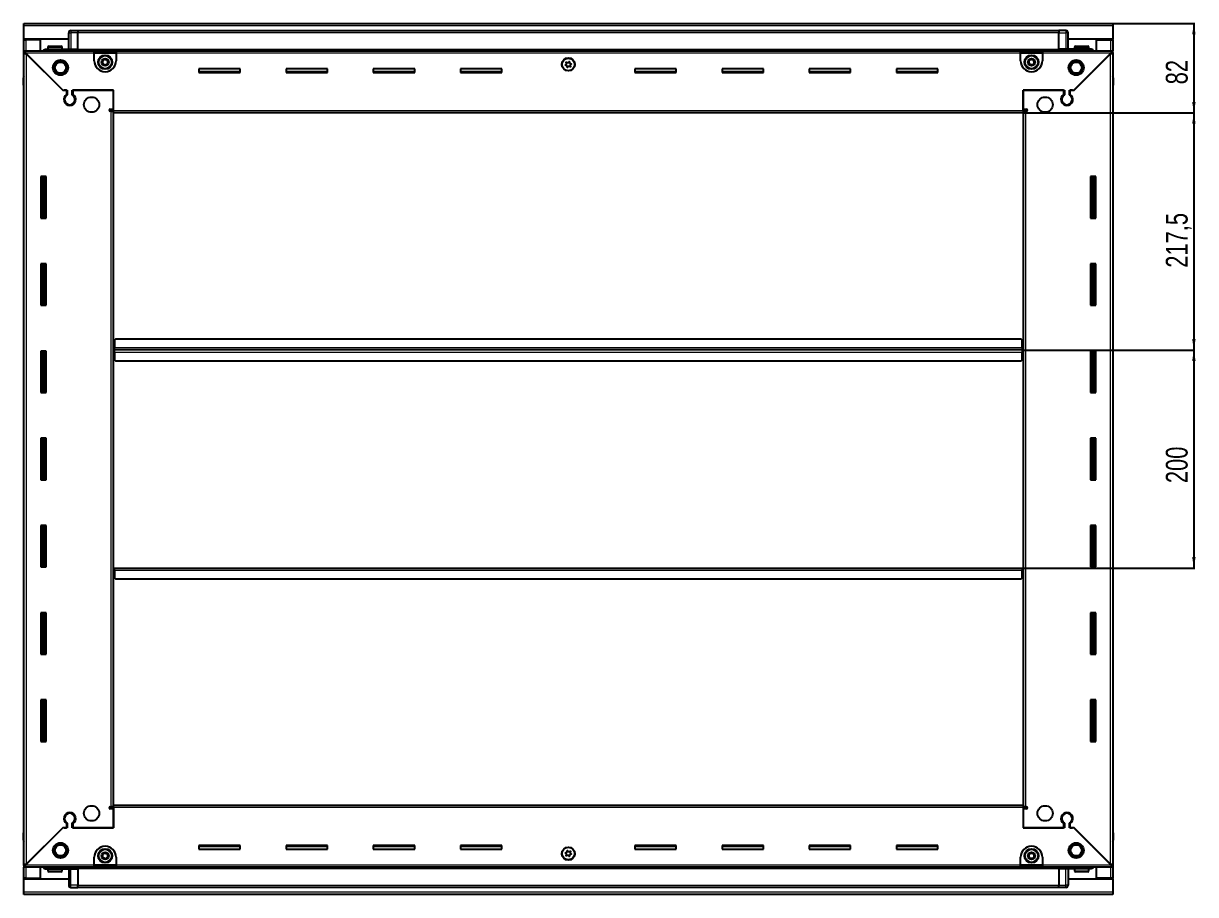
# Model space of a CAD drawing. Header units: millimetres. Extents: x 1415 to 5954, y -1388 to 1732.
# Drawn here: x 4879 to 5954, y 777 to 1576 of the extents above; entities that cross this region are included whole.
import ezdxf

# ---------------------------------------------------------------- set-up
doc = ezdxf.new("R2010")
doc.units = ezdxf.units.MM
doc.layers.add('FORMAT', color=7, linetype='Continuous')
doc.styles.add('SLDTEXTSTYLE0', font='TXT', dxfattribs={"width": 0.75})
doc.dimstyles.new('SLDDIMSTYLE0', dxfattribs={"dimtxt": 20, "dimasz": 10, "dimexe": 0, "dimexo": 0.0625, "dimgap": 5, "dimtad": 2, "dimdec": 1, "dimrnd": 1e-09, "dimzin": 12, "dimdsep": 46, "dimtxsty": 'SLDTEXTSTYLE0', "dimsah": 1, "dimcen": 0.09, "dimadec": 0, "dimazin": 3, "dimtfac": 1, "dimtofl": 0, "dimtmove": 0, "dimatfit": 3, "dimfxl": 0, "dimfrac": 2, "dimtolj": 1, "dimtzin": 12, "dimarcsym": 0})

# ---------------------------------------------------------------- blocks, each defined once
blk = doc.blocks.new('_D_6')
at = {"layer": 'FORMAT'}
for p, q in [((5878.4, 1575.8), (5953.9, 1575.8)), ((5952.9, 1575.8), (5952.9, 1493.8)), ((5796.4, 1493.8), (5953.9, 1493.8))]:
    blk.add_line(p, q, dxfattribs=at)
for points in [[(5952.9, 1575.8), (5951.4, 1565.8), (5954.5, 1565.8)], [(5952.9, 1493.8), (5954.5, 1503.8), (5951.4, 1503.8)]]:
    blk.add_solid(points, dxfattribs=at)
at = {"layer": 'FORMAT', "insert": (5927.2, 1520), "char_height": 20, "attachment_point": 1, "rotation": 90, "style": 'SLDTEXTSTYLE0'}
blk.add_mtext('82', dxfattribs=at)
blk = doc.blocks.new('_D_7')
at = {"layer": 'FORMAT'}
for p, q in [((5795.4, 1276.3), (5953.9, 1276.3)), ((5952.9, 1276.3), (5952.9, 1076.3)), ((5795.4, 1076.3), (5953.9, 1076.3))]:
    blk.add_line(p, q, dxfattribs=at)
for points in [[(5952.9, 1276.3), (5951.4, 1266.3), (5954.5, 1266.3)], [(5952.9, 1076.3), (5954.5, 1086.3), (5951.4, 1086.3)]]:
    blk.add_solid(points, dxfattribs=at)
at = {"layer": 'FORMAT', "insert": (5927.2, 1154.2), "char_height": 20, "attachment_point": 1, "rotation": 90, "style": 'SLDTEXTSTYLE0'}
blk.add_mtext('200', dxfattribs=at)
blk = doc.blocks.new('_D_8')
at = {"layer": 'FORMAT'}
for p, q in [((5796.4, 1493.8), (5953.9, 1493.8)), ((5952.9, 1493.8), (5952.9, 1276.3)), ((5795.4, 1276.3), (5953.9, 1276.3))]:
    blk.add_line(p, q, dxfattribs=at)
for points in [[(5952.9, 1493.8), (5951.4, 1483.8), (5954.5, 1483.8)], [(5952.9, 1276.3), (5954.5, 1286.3), (5951.4, 1286.3)]]:
    blk.add_solid(points, dxfattribs=at)
at = {"layer": 'FORMAT', "insert": (5927.2, 1351.8), "char_height": 20, "attachment_point": 1, "rotation": 90, "style": 'SLDTEXTSTYLE0'}
blk.add_mtext('217,5', dxfattribs=at)

msp = doc.modelspace()

# ---------------------------------------------------------------- linework, layer by layer
at = {"color": 7, "linetype": 'Continuous', "lineweight": 25}
for p, q in [((4879.44, 1573.72), (4879.44, 1575.82)), ((4879.44, 1575.82), (5878.44, 1575.82)), ((4879.44, 1561.32), (4879.44, 1573.72)), ((5878.44, 1575.82), (5878.44, 1573.72)), ((5878.44, 1573.72), (5878.44, 1561.32)), ((4920.44, 1561.32), (4879.44, 1561.32)), ((4879.44, 1560.82), (4879.44, 1561.32)), ((4879.44, 1560.82), (4881.54, 1560.82)), ((4879.44, 1550.57), (4879.44, 1560.82)), ((4880.94, 1560.82), (4880.94, 1561.32)), ((4894.44, 1560.82), (4881.54, 1560.82)), ((4894.44, 1550.57), (4894.44, 1560.82)), ((4920.44, 1552.32), (4920.44, 1567.32)), ((4921.11, 1568.82), (4921.11, 1568.82)), ((4922.44, 1569.32), (4928.94, 1569.32)), ((4922.44, 1569.32), (4928.94, 1569.32)), ((4928.94, 1569.32), (4928.94, 1569.32)), ((4928.94, 1569.32), (4928.94, 1569.32)), ((4928.94, 1569.32), (4928.94, 1567.32)), ((5828.94, 1569.17), (4928.94, 1569.17)), ((4928.94, 1552.32), (4928.94, 1567.32)), ((5828.94, 1569.32), (5828.94, 1569.32)), ((5835.44, 1569.32), (5828.94, 1569.32)), ((5835.44, 1569.32), (5828.94, 1569.32)), ((5828.94, 1569.32), (5828.94, 1567.32)), ((5828.94, 1552.32), (5828.94, 1567.32)), ((5837.44, 1567.32), (5837.44, 1567.32)), ((5837.44, 1552.32), (5837.44, 1567.32)), ((5878.44, 1561.32), (5837.44, 1561.32)), ((5863.44, 1550.57), (5863.44, 1560.82)), ((5863.44, 1560.82), (5876.34, 1560.82)), ((5876.34, 1560.82), (5878.44, 1560.82)), ((5876.94, 1560.82), (5876.94, 1561.32)), ((5878.44, 1560.82), (5878.44, 1561.32)), ((5878.44, 1560.82), (5878.44, 1550.57)), ((4879.44, 1549.07), (4879.44, 1550.57)), ((4879.44, 1550.57), (4880.44, 1550.57)), ((4879.44, 1548.57), (4879.44, 1549.07)), ((4879.44, 1549.07), (4880.44, 1549.07)), ((4880.44, 1550.57), (4943.94, 1550.57)), ((4880.44, 1549.07), (4880.44, 1550.57)), ((4899.94, 1552.32), (4928.94, 1552.32)), ((4901.44, 1554.22), (4901.44, 1552.32)), ((4902.24, 1555.02), (4913.64, 1555.02)), ((4914.44, 1552.32), (4914.44, 1554.22)), ((4928.86, 1550.57), (4928.94, 1552.29)), ((4928.94, 1552.32), (4928.94, 1551.82)), ((4928.94, 1551.17), (5828.94, 1551.17)), ((4943.94, 1548.47), (4943.94, 1550.57)), ((4943.94, 1550.57), (4963.94, 1550.57)), ((4943.94, 1549.07), (4963.94, 1549.07)), ((4963.94, 1550.57), (4963.94, 1548.47)), ((4963.94, 1550.57), (5793.94, 1550.57)), ((5793.94, 1548.47), (5793.94, 1550.57)), ((5793.94, 1550.57), (5813.94, 1550.57)), ((5793.94, 1549.07), (5813.94, 1549.07)), ((5813.94, 1550.57), (5813.94, 1548.47)), ((5813.94, 1550.57), (5877.44, 1550.57)), ((5857.94, 1552.32), (5828.94, 1552.32)), ((5828.94, 1552.32), (5828.94, 1551.82)), ((5828.94, 1552.29), (5829.01, 1550.57)), ((5843.44, 1554.22), (5843.44, 1552.32)), ((5844.24, 1555.02), (5855.64, 1555.02)), ((5856.44, 1552.32), (5856.44, 1554.22)), ((5877.44, 1549.07), (5877.44, 1550.57)), ((5877.44, 1550.57), (5878.44, 1550.57)), ((5877.44, 1549.07), (5878.44, 1549.07)), ((5878.44, 1549.07), (5878.44, 1550.57)), ((5878.44, 1549.07), (5878.44, 1548.57)), ((4879.44, 804.07), (4879.44, 1548.57)), ((4880.94, 1548.57), (4879.44, 1548.57)), ((4881.04, 1548.47), (4914.94, 1514.57)), ((4915.64, 1513.87), (4881.54, 1547.97)), ((4943.94, 1541.57), (4943.94, 1548.47)), ((4963.94, 1548.47), (4963.94, 1541.57)), ((5793.94, 1541.57), (5793.94, 1548.47)), ((5813.94, 1548.47), (5813.94, 1541.57)), ((5876.34, 1547.97), (5842.24, 1513.87)), ((5842.94, 1514.57), (5876.84, 1548.47)), ((5876.94, 1548.57), (5878.44, 1548.57)), ((5878.44, 1548.57), (5878.44, 804.07)), ((5077.94, 1534.32), (5039.94, 1534.32)), ((5039.94, 1534.32), (5039.94, 1530.82)), ((5077.94, 1531.57), (5039.94, 1531.57)), ((5039.94, 1530.82), (5077.94, 1530.82)), ((5077.94, 1530.82), (5077.94, 1534.32)), ((5157.94, 1534.32), (5119.94, 1534.32)), ((5119.94, 1534.32), (5119.94, 1530.82)), ((5157.94, 1531.57), (5119.94, 1531.57)), ((5119.94, 1530.82), (5157.94, 1530.82)), ((5157.94, 1530.82), (5157.94, 1534.32)), ((5237.94, 1534.32), (5199.94, 1534.32)), ((5199.94, 1534.32), (5199.94, 1530.82)), ((5237.94, 1531.57), (5199.94, 1531.57)), ((5199.94, 1530.82), (5237.94, 1530.82)), ((5237.94, 1530.82), (5237.94, 1534.32)), ((5317.94, 1534.32), (5279.94, 1534.32)), ((5279.94, 1534.32), (5279.94, 1530.82)), ((5317.94, 1531.57), (5279.94, 1531.57)), ((5279.94, 1530.82), (5317.94, 1530.82)), ((5317.94, 1530.82), (5317.94, 1534.32)), ((5477.94, 1534.32), (5439.94, 1534.32)), ((5439.94, 1534.32), (5439.94, 1530.82)), ((5477.94, 1531.57), (5439.94, 1531.57)), ((5439.94, 1530.82), (5477.94, 1530.82)), ((5477.94, 1530.82), (5477.94, 1534.32)), ((5557.94, 1534.32), (5519.94, 1534.32)), ((5519.94, 1534.32), (5519.94, 1530.82)), ((5557.94, 1531.57), (5519.94, 1531.57)), ((5519.94, 1530.82), (5557.94, 1530.82)), ((5557.94, 1530.82), (5557.94, 1534.32)), ((5637.94, 1534.32), (5599.94, 1534.32)), ((5599.94, 1534.32), (5599.94, 1530.82)), ((5637.94, 1531.57), (5599.94, 1531.57)), ((5599.94, 1530.82), (5637.94, 1530.82)), ((5637.94, 1530.82), (5637.94, 1534.32)), ((5717.94, 1534.32), (5679.94, 1534.32)), ((5679.94, 1534.32), (5679.94, 1530.82)), ((5717.94, 1531.57), (5679.94, 1531.57)), ((5679.94, 1530.82), (5717.94, 1530.82)), ((5717.94, 1530.82), (5717.94, 1534.32)), ((4878.94, 1525.82), (4878.94, 1519.32)), ((4878.94, 1519.32), (4878.94, 1525.82)), ((4878.94, 1519.32), (4878.94, 1519.32)), ((4879.44, 1519.32), (4878.94, 1519.32)), ((4879.09, 1519.32), (4879.09, 833.32)), ((5878.44, 1527.15), (5878.44, 1527.15)), ((5878.44, 1519.32), (5878.94, 1519.32)), ((5878.79, 833.32), (5878.79, 1519.32)), ((5878.94, 1525.82), (5878.94, 1519.32)), ((5878.94, 1519.32), (5878.94, 1525.82)), ((5878.94, 1519.32), (5878.94, 1519.32)), ((5878.94, 1519.32), (5878.94, 1519.32)), ((4914.94, 1514.57), (4919.14, 1514.57)), ((4916.34, 1514.57), (4915.64, 1513.87)), ((4918.44, 1514.57), (4916.34, 1514.57)), ((4918.44, 1514.57), (4918.44, 1510.68)), ((4919.14, 1514.57), (4919.14, 1510.29)), ((4923.74, 1514.57), (4961.44, 1514.57)), ((4923.74, 1510.29), (4923.74, 1514.57)), ((4924.44, 1510.68), (4924.44, 1514.57)), ((4961.44, 1514.57), (4924.44, 1514.57)), ((4961.44, 1497.32), (4961.44, 1514.57)), ((4961.44, 1495.92), (4961.44, 1514.57)), ((5796.44, 1514.57), (5796.44, 1497.32)), ((5833.44, 1514.57), (5796.44, 1514.57)), ((5796.44, 1514.57), (5834.14, 1514.57)), ((5796.44, 1495.92), (5796.44, 1514.57)), ((5833.44, 1514.57), (5833.44, 1510.68)), ((5834.14, 1514.57), (5834.14, 1510.29)), ((5838.74, 1514.57), (5842.94, 1514.57)), ((5838.74, 1510.29), (5838.74, 1514.57)), ((5841.54, 1514.57), (5839.44, 1514.57)), ((5839.44, 1510.68), (5839.44, 1514.57)), ((5842.24, 1513.87), (5841.54, 1514.57)), ((4919.44, 1501.71), (4919.44, 1500.95)), ((4958.59, 1497.32), (4961.44, 1497.32)), ((4959.34, 1495.32), (4958.59, 1495.32)), ((4959.34, 1495.32), (4961.44, 1495.32)), ((4961.44, 1496.32), (4959.44, 1496.32)), ((4959.44, 1496.32), (4959.44, 1495.32)), ((4961.44, 1493.82), (4961.44, 1495.92)), ((5796.44, 1497.32), (5799.29, 1497.32)), ((5798.44, 1496.32), (5796.44, 1496.32)), ((5796.44, 1495.92), (5796.44, 1493.82)), ((5796.44, 1495.32), (5798.54, 1495.32)), ((5798.44, 1495.32), (5798.44, 1496.32)), ((5799.29, 1495.32), (5798.54, 1495.32)), ((5838.44, 1501.71), (5838.44, 1500.95)), ((4961.44, 858.82), (4961.44, 1493.82)), ((5796.44, 1493.82), (4961.44, 1493.82)), ((5796.44, 1493.82), (5796.44, 858.82)), ((4899.94, 1435.32), (4894.94, 1435.32)), ((4894.94, 1435.32), (4894.94, 1397.32)), ((4897.09, 1397.32), (4897.09, 1435.32)), ((4898.88, 1397.32), (4898.88, 1435.32)), ((4898.91, 1397.32), (4898.91, 1435.32)), ((4899.94, 1397.32), (4899.94, 1435.32)), ((5857.94, 1435.32), (5857.94, 1397.32)), ((5862.94, 1435.32), (5857.94, 1435.32)), ((5858.96, 1435.32), (5858.96, 1397.32)), ((5858.99, 1435.32), (5858.99, 1397.32)), ((5860.79, 1435.32), (5860.79, 1397.32)), ((5862.94, 1397.32), (5862.94, 1435.32)), ((4894.94, 1397.32), (4899.94, 1397.32)), ((5857.94, 1397.32), (5862.94, 1397.32)), ((4899.94, 1355.32), (4894.94, 1355.32)), ((4894.94, 1355.32), (4894.94, 1317.32)), ((4897.09, 1317.32), (4897.09, 1355.32)), ((4898.88, 1317.32), (4898.88, 1355.32)), ((4898.91, 1317.32), (4898.91, 1355.32)), ((4899.94, 1317.32), (4899.94, 1355.32)), ((5857.94, 1355.32), (5857.94, 1317.32)), ((5862.94, 1355.32), (5857.94, 1355.32)), ((5858.96, 1355.32), (5858.96, 1317.32)), ((5858.99, 1355.32), (5858.99, 1317.32)), ((5860.79, 1355.32), (5860.79, 1317.32)), ((5862.94, 1317.32), (5862.94, 1355.32)), ((4894.94, 1317.32), (4899.94, 1317.32)), ((5857.94, 1317.32), (5862.94, 1317.32)), ((4963.44, 1286.32), (4962.44, 1285.32)), ((4962.44, 1285.32), (4962.44, 1278.42)), ((5794.44, 1286.32), (4963.44, 1286.32)), ((5795.44, 1285.32), (5794.44, 1286.32)), ((5795.44, 1278.42), (5795.44, 1285.32)), ((4899.94, 1275.32), (4894.94, 1275.32)), ((4894.94, 1275.32), (4894.94, 1237.32)), ((4897.09, 1237.32), (4897.09, 1275.32)), ((4898.88, 1237.32), (4898.88, 1275.32)), ((4898.91, 1237.32), (4898.91, 1275.32)), ((4899.94, 1237.32), (4899.94, 1275.32)), ((4962.19, 1276.32), (4961.44, 1276.32)), ((4962.44, 1279.17), (4962.19, 1279.17)), ((4962.19, 1279.17), (4962.19, 1276.32)), ((4962.19, 1276.32), (4962.19, 1273.47)), ((4962.19, 1273.47), (4962.44, 1273.47)), ((4962.44, 1276.32), (4962.44, 1278.42)), ((5795.44, 1276.32), (4962.44, 1276.32)), ((4962.44, 1274.22), (4962.44, 1276.32)), ((4962.44, 1274.22), (4962.44, 1267.32)), ((5795.69, 1279.17), (5795.44, 1279.17)), ((5795.44, 1278.42), (5795.44, 1276.32)), ((5795.44, 1276.32), (5795.44, 1274.22)), ((5795.44, 1267.32), (5795.44, 1274.22)), ((5795.44, 1273.47), (5795.69, 1273.47)), ((5795.69, 1276.32), (5795.69, 1279.17)), ((5796.44, 1276.32), (5795.69, 1276.32)), ((5795.69, 1273.47), (5795.69, 1276.32)), ((5857.94, 1275.32), (5857.94, 1237.32)), ((5862.94, 1275.32), (5857.94, 1275.32)), ((5858.96, 1275.32), (5858.96, 1237.32)), ((5858.99, 1275.32), (5858.99, 1237.32)), ((5860.79, 1275.32), (5860.79, 1237.32)), ((5862.94, 1237.32), (5862.94, 1275.32)), ((4962.44, 1267.32), (4963.44, 1266.32)), ((4963.44, 1266.32), (5794.44, 1266.32)), ((5794.44, 1266.32), (5795.44, 1267.32)), ((4894.94, 1237.32), (4899.94, 1237.32)), ((5857.94, 1237.32), (5862.94, 1237.32)), ((4899.94, 1195.32), (4894.94, 1195.32)), ((4894.94, 1195.32), (4894.94, 1157.32)), ((4897.09, 1157.32), (4897.09, 1195.32)), ((4898.88, 1157.32), (4898.88, 1195.32)), ((4898.91, 1157.32), (4898.91, 1195.32)), ((4899.94, 1157.32), (4899.94, 1195.32)), ((5857.94, 1195.32), (5857.94, 1157.32)), ((5862.94, 1195.32), (5857.94, 1195.32)), ((5858.96, 1195.32), (5858.96, 1157.32)), ((5858.99, 1195.32), (5858.99, 1157.32)), ((5860.79, 1195.32), (5860.79, 1157.32)), ((5862.94, 1157.32), (5862.94, 1195.32)), ((4894.94, 1157.32), (4899.94, 1157.32)), ((5857.94, 1157.32), (5862.94, 1157.32)), ((4899.94, 1115.32), (4894.94, 1115.32)), ((4894.94, 1115.32), (4894.94, 1077.32)), ((4897.09, 1077.32), (4897.09, 1115.32)), ((4898.88, 1077.32), (4898.88, 1115.32)), ((4898.91, 1077.32), (4898.91, 1115.32)), ((4899.94, 1077.32), (4899.94, 1115.32)), ((5857.94, 1115.32), (5857.94, 1077.32)), ((5862.94, 1115.32), (5857.94, 1115.32)), ((5858.96, 1115.32), (5858.96, 1077.32)), ((5858.99, 1115.32), (5858.99, 1077.32)), ((5860.79, 1115.32), (5860.79, 1077.32)), ((5862.94, 1077.32), (5862.94, 1115.32)), ((4894.94, 1077.32), (4899.94, 1077.32)), ((4961.44, 1076.32), (4962.19, 1076.32)), ((4962.19, 1076.32), (4962.19, 1073.47)), ((4962.44, 1074.22), (4962.44, 1076.32)), ((4962.44, 1076.32), (5795.44, 1076.32)), ((5795.44, 1076.32), (5795.44, 1074.22)), ((5795.69, 1073.47), (5795.69, 1076.32)), ((5795.69, 1076.32), (5796.44, 1076.32)), ((5857.94, 1077.32), (5862.94, 1077.32)), ((4962.19, 1073.47), (4962.44, 1073.47)), ((4962.44, 1074.22), (4962.44, 1067.32)), ((4962.44, 1067.32), (4963.44, 1066.32)), ((4963.44, 1066.32), (5794.44, 1066.32)), ((5794.44, 1066.32), (5795.44, 1067.32)), ((5795.44, 1067.32), (5795.44, 1074.22)), ((5795.44, 1073.47), (5795.69, 1073.47)), ((4899.94, 1035.32), (4894.94, 1035.32)), ((4894.94, 1035.32), (4894.94, 997.32)), ((4897.09, 997.32), (4897.09, 1035.32)), ((4898.88, 997.32), (4898.88, 1035.32)), ((4898.91, 997.32), (4898.91, 1035.32)), ((4899.94, 997.32), (4899.94, 1035.32)), ((5857.94, 1035.32), (5857.94, 997.32)), ((5862.94, 1035.32), (5857.94, 1035.32)), ((5858.96, 1035.32), (5858.96, 997.32)), ((5858.99, 1035.32), (5858.99, 997.32)), ((5860.79, 1035.32), (5860.79, 997.32)), ((5862.94, 997.32), (5862.94, 1035.32)), ((4894.94, 997.32), (4899.94, 997.32)), ((5857.94, 997.32), (5862.94, 997.32)), ((4899.94, 955.32), (4894.94, 955.32)), ((4894.94, 955.32), (4894.94, 917.32)), ((4897.09, 917.32), (4897.09, 955.32)), ((4898.88, 917.32), (4898.88, 955.32)), ((4898.91, 917.32), (4898.91, 955.32)), ((4899.94, 917.32), (4899.94, 955.32)), ((5857.94, 955.32), (5857.94, 917.32)), ((5862.94, 955.32), (5857.94, 955.32)), ((5858.96, 955.32), (5858.96, 917.32)), ((5858.99, 955.32), (5858.99, 917.32)), ((5860.79, 955.32), (5860.79, 917.32)), ((5862.94, 917.32), (5862.94, 955.32)), ((4894.94, 917.32), (4899.94, 917.32)), ((5857.94, 917.32), (5862.94, 917.32)), ((4919.44, 851.7), (4919.44, 850.94)), ((4958.59, 857.32), (4959.34, 857.32)), ((4961.44, 855.32), (4958.59, 855.32)), ((4961.44, 857.32), (4959.34, 857.32)), ((4959.44, 857.32), (4959.44, 856.32)), ((4959.44, 856.32), (4961.44, 856.32)), ((4961.44, 856.72), (4961.44, 858.82)), ((4961.44, 858.82), (5796.44, 858.82)), ((4961.44, 856.72), (4961.44, 838.07)), ((4961.44, 838.07), (4961.44, 855.32)), ((5796.44, 858.82), (5796.44, 856.72)), ((5798.54, 857.32), (5796.44, 857.32)), ((5796.44, 856.72), (5796.44, 838.07)), ((5796.44, 856.32), (5798.44, 856.32)), ((5796.44, 855.32), (5796.44, 838.07)), ((5799.29, 855.32), (5796.44, 855.32)), ((5798.44, 856.32), (5798.44, 857.32)), ((5798.54, 857.32), (5799.29, 857.32)), ((5838.44, 851.7), (5838.44, 850.94)), ((4918.44, 841.96), (4918.44, 838.07)), ((4919.14, 842.36), (4919.14, 838.07)), ((4923.74, 838.07), (4923.74, 842.36)), ((4924.44, 838.07), (4924.44, 841.96)), ((5833.44, 841.96), (5833.44, 838.07)), ((5834.14, 842.36), (5834.14, 838.07)), ((5838.74, 838.07), (5838.74, 842.36)), ((5839.44, 838.07), (5839.44, 841.96)), ((4878.94, 833.32), (4878.94, 833.32)), ((4878.94, 826.82), (4878.94, 833.32)), ((4878.94, 833.32), (4878.94, 833.32)), ((4878.94, 833.32), (4878.94, 826.82)), ((4879.44, 833.32), (4878.94, 833.32)), ((4914.94, 838.07), (4881.04, 804.17)), ((4881.54, 804.67), (4915.64, 838.77)), ((4919.14, 838.07), (4914.94, 838.07)), ((4915.64, 838.77), (4916.34, 838.07)), ((4916.34, 838.07), (4918.44, 838.07)), ((4961.44, 838.07), (4923.74, 838.07)), ((4924.44, 838.07), (4961.44, 838.07)), ((5796.44, 838.07), (5833.44, 838.07)), ((5834.14, 838.07), (5796.44, 838.07)), ((5842.94, 838.07), (5838.74, 838.07)), ((5839.44, 838.07), (5841.54, 838.07)), ((5841.54, 838.07), (5842.24, 838.77)), ((5842.24, 838.77), (5876.34, 804.67)), ((5876.84, 804.17), (5842.94, 838.07)), ((5878.44, 833.32), (5878.94, 833.32)), ((5878.94, 833.32), (5878.94, 833.32)), ((5878.94, 826.82), (5878.94, 833.32)), ((5878.94, 833.32), (5878.94, 826.82)), ((4879.44, 825.5), (4879.44, 825.5)), ((5077.94, 821.82), (5039.94, 821.82)), ((5039.94, 821.82), (5039.94, 818.32)), ((5039.94, 821.07), (5077.94, 821.07)), ((5039.94, 818.32), (5077.94, 818.32)), ((5077.94, 818.32), (5077.94, 821.82)), ((5157.94, 821.82), (5119.94, 821.82)), ((5119.94, 821.82), (5119.94, 818.32)), ((5119.94, 821.07), (5157.94, 821.07)), ((5119.94, 818.32), (5157.94, 818.32)), ((5157.94, 818.32), (5157.94, 821.82)), ((5237.94, 821.82), (5199.94, 821.82)), ((5199.94, 821.82), (5199.94, 818.32)), ((5199.94, 821.07), (5237.94, 821.07)), ((5199.94, 818.32), (5237.94, 818.32)), ((5237.94, 818.32), (5237.94, 821.82)), ((5317.94, 821.82), (5279.94, 821.82)), ((5279.94, 821.82), (5279.94, 818.32)), ((5279.94, 821.07), (5317.94, 821.07)), ((5279.94, 818.32), (5317.94, 818.32)), ((5317.94, 818.32), (5317.94, 821.82)), ((5477.94, 821.82), (5439.94, 821.82)), ((5439.94, 821.82), (5439.94, 818.32)), ((5439.94, 821.07), (5477.94, 821.07)), ((5439.94, 818.32), (5477.94, 818.32)), ((5477.94, 818.32), (5477.94, 821.82)), ((5557.94, 821.82), (5519.94, 821.82)), ((5519.94, 821.82), (5519.94, 818.32)), ((5519.94, 821.07), (5557.94, 821.07)), ((5519.94, 818.32), (5557.94, 818.32)), ((5557.94, 818.32), (5557.94, 821.82)), ((5637.94, 821.82), (5599.94, 821.82)), ((5599.94, 821.82), (5599.94, 818.32)), ((5599.94, 821.07), (5637.94, 821.07)), ((5599.94, 818.32), (5637.94, 818.32)), ((5637.94, 818.32), (5637.94, 821.82)), ((5717.94, 821.82), (5679.94, 821.82)), ((5679.94, 821.82), (5679.94, 818.32)), ((5679.94, 821.07), (5717.94, 821.07)), ((5679.94, 818.32), (5717.94, 818.32)), ((5717.94, 818.32), (5717.94, 821.82)), ((4943.94, 804.17), (4943.94, 811.07)), ((4963.94, 811.07), (4963.94, 804.17)), ((5793.94, 804.17), (5793.94, 811.07)), ((5813.94, 811.07), (5813.94, 804.17)), ((4879.44, 803.57), (4879.44, 804.07)), ((4880.94, 804.07), (4879.44, 804.07)), ((4879.44, 803.57), (4879.44, 802.07)), ((4880.44, 803.57), (4879.44, 803.57)), ((4879.44, 791.82), (4879.44, 802.07)), ((4880.44, 802.07), (4879.44, 802.07)), ((4880.44, 803.57), (4880.44, 802.07)), ((4943.94, 802.07), (4880.44, 802.07)), ((4894.44, 791.82), (4894.44, 802.07)), ((4899.94, 800.32), (4928.94, 800.32)), ((4901.44, 800.32), (4901.44, 798.42)), ((4906.01, 797.62), (4902.24, 797.62)), ((4913.64, 797.62), (4906.01, 797.62)), ((4914.44, 798.42), (4914.44, 800.32)), ((4920.44, 800.32), (4920.44, 785.32)), ((4928.94, 800.36), (4928.86, 802.07)), ((5828.94, 801.47), (4928.94, 801.47)), ((4928.94, 800.32), (4928.94, 800.82)), ((4928.94, 800.32), (4928.94, 785.32)), ((4943.94, 802.07), (4943.94, 804.17)), ((4963.94, 803.57), (4943.94, 803.57)), ((4963.94, 802.07), (4943.94, 802.07)), ((4963.94, 804.17), (4963.94, 802.07)), ((5793.94, 802.07), (4963.94, 802.07)), ((5793.94, 802.07), (5793.94, 804.17)), ((5813.94, 803.57), (5793.94, 803.57)), ((5813.94, 802.07), (5793.94, 802.07)), ((5813.94, 804.17), (5813.94, 802.07)), ((5877.44, 802.07), (5813.94, 802.07)), ((5829.01, 802.07), (5828.94, 800.36)), ((5828.94, 800.32), (5828.94, 800.82)), ((5857.94, 800.32), (5828.94, 800.32)), ((5828.94, 800.32), (5828.94, 785.32)), ((5837.44, 800.32), (5837.44, 785.32)), ((5843.44, 800.32), (5843.44, 798.42)), ((5851.23, 797.62), (5844.24, 797.62)), ((5855.64, 797.62), (5851.23, 797.62)), ((5856.44, 798.42), (5856.44, 800.32)), ((5863.44, 791.82), (5863.44, 802.07)), ((5876.94, 804.07), (5878.44, 804.07)), ((5877.44, 803.57), (5877.44, 802.07)), ((5878.44, 803.57), (5877.44, 803.57)), ((5878.44, 802.07), (5877.44, 802.07)), ((5878.44, 804.07), (5878.44, 803.57)), ((5878.44, 803.57), (5878.44, 802.07)), ((5878.44, 802.07), (5878.44, 791.82)), ((4881.54, 791.82), (4879.44, 791.82)), ((4879.44, 791.32), (4879.44, 791.82)), ((4879.44, 791.32), (4920.44, 791.32)), ((4879.44, 778.92), (4879.44, 791.32)), ((4880.94, 791.32), (4880.94, 791.82)), ((4881.54, 791.82), (4894.44, 791.82)), ((4920.44, 785.32), (4920.44, 785.32)), ((4928.94, 783.32), (4928.94, 785.32)), ((5828.94, 783.32), (5828.94, 785.32)), ((5837.44, 791.32), (5878.44, 791.32)), ((5876.34, 791.82), (5863.44, 791.82)), ((5878.44, 791.82), (5876.34, 791.82)), ((5876.94, 791.32), (5876.94, 791.82)), ((5878.44, 791.32), (5878.44, 791.82)), ((5878.44, 791.32), (5878.44, 778.92)), ((4879.44, 776.82), (4879.44, 778.92)), ((5878.44, 776.82), (4879.44, 776.82)), ((4922.44, 783.32), (4928.94, 783.32)), ((4922.44, 783.32), (4928.94, 783.32)), ((4928.94, 783.47), (5828.94, 783.47)), ((4928.94, 783.32), (4928.94, 783.32)), ((5828.94, 783.32), (5828.94, 783.32)), ((5835.44, 783.32), (5828.94, 783.32)), ((5828.94, 783.32), (5828.94, 783.32)), ((5835.44, 783.32), (5828.94, 783.32)), ((5836.76, 783.82), (5836.76, 783.82)), ((5878.44, 778.92), (5878.44, 776.82))]:
    msp.add_line(p, q, dxfattribs=at)
at = {"color": 8, "linetype": 'Continuous', "lineweight": 18}
for p, q in [((5878.44, 1573.72), (4879.44, 1573.72)), ((4881.54, 1560.82), (4881.54, 1561.32)), ((4881.54, 1550.57), (4881.54, 1560.82)), ((4920.44, 1567.32), (4922.44, 1567.32)), ((4922.44, 1569.32), (4922.44, 1567.32)), ((4922.44, 1567.32), (4922.44, 1552.32)), ((4928.94, 1567.32), (4922.44, 1567.32)), ((5828.94, 1567.17), (4928.94, 1567.17)), ((5828.94, 1567.32), (5835.44, 1567.32)), ((5835.44, 1569.32), (5835.44, 1567.32)), ((5837.44, 1567.32), (5835.44, 1567.32)), ((5835.44, 1567.32), (5835.44, 1552.32)), ((5876.34, 1561.32), (5876.34, 1560.82)), ((5876.34, 1560.82), (5876.34, 1550.57)), ((4901.44, 1554.22), (4914.44, 1554.22)), ((5828.94, 1551.82), (4928.94, 1551.82)), ((5828.94, 1550.59), (4928.94, 1550.59)), ((5843.44, 1554.22), (5856.44, 1554.22)), ((4943.94, 1548.47), (4881.04, 1548.47)), ((4881.54, 1547.97), (4881.54, 804.67)), ((4943.94, 1548.47), (4963.94, 1548.47)), ((5793.94, 1548.47), (4963.94, 1548.47)), ((5793.94, 1548.47), (5813.94, 1548.47)), ((5876.84, 1548.47), (5813.94, 1548.47)), ((5876.34, 804.67), (5876.34, 1547.97)), ((4879.44, 1525.82), (4878.94, 1525.82)), ((5878.44, 1525.82), (5878.94, 1525.82)), ((4959.34, 857.32), (4959.34, 1495.32)), ((4961.44, 1495.92), (5796.44, 1495.92)), ((5798.54, 1495.32), (5798.54, 857.32)), ((4896.44, 1435.32), (4896.44, 1397.32)), ((4897.67, 1435.32), (4897.67, 1397.32)), ((5860.2, 1397.32), (5860.2, 1435.32)), ((5861.44, 1397.32), (5861.44, 1435.32)), ((4896.44, 1355.32), (4896.44, 1317.32)), ((4897.67, 1355.32), (4897.67, 1317.32)), ((5860.2, 1317.32), (5860.2, 1355.32)), ((5861.44, 1317.32), (5861.44, 1355.32)), ((4896.44, 1275.32), (4896.44, 1237.32)), ((4897.67, 1275.32), (4897.67, 1237.32)), ((5795.44, 1278.42), (4962.44, 1278.42)), ((4962.44, 1274.22), (5795.44, 1274.22)), ((5860.2, 1237.32), (5860.2, 1275.32)), ((5861.44, 1237.32), (5861.44, 1275.32)), ((4896.44, 1195.32), (4896.44, 1157.32)), ((4897.67, 1195.32), (4897.67, 1157.32)), ((5860.2, 1157.32), (5860.2, 1195.32)), ((5861.44, 1157.32), (5861.44, 1195.32)), ((4896.44, 1115.32), (4896.44, 1077.32)), ((4897.67, 1115.32), (4897.67, 1077.32)), ((5860.2, 1077.32), (5860.2, 1115.32)), ((5861.44, 1077.32), (5861.44, 1115.32)), ((4962.44, 1074.22), (5795.44, 1074.22)), ((4896.44, 1035.32), (4896.44, 997.32)), ((4897.67, 1035.32), (4897.67, 997.32)), ((5860.2, 997.32), (5860.2, 1035.32)), ((5861.44, 997.32), (5861.44, 1035.32)), ((4896.44, 955.32), (4896.44, 917.32)), ((4897.67, 955.32), (4897.67, 917.32)), ((5860.2, 917.32), (5860.2, 955.32)), ((5861.44, 917.32), (5861.44, 955.32)), ((5796.44, 856.72), (4961.44, 856.72)), ((4879.44, 826.82), (4878.94, 826.82)), ((5878.44, 826.82), (5878.94, 826.82)), ((4881.04, 804.17), (4943.94, 804.17)), ((4881.54, 791.82), (4881.54, 802.07)), ((4905.74, 798.42), (4901.44, 798.42)), ((4914.44, 798.42), (4905.74, 798.42)), ((4922.44, 785.32), (4922.44, 800.32)), ((4928.94, 802.06), (5828.94, 802.06)), ((4928.94, 800.82), (5828.94, 800.82)), ((4963.94, 804.17), (4943.94, 804.17)), ((4963.94, 804.17), (5793.94, 804.17)), ((5813.94, 804.17), (5793.94, 804.17)), ((5813.94, 804.17), (5876.84, 804.17)), ((5835.44, 785.32), (5835.44, 800.32)), ((5851.41, 798.42), (5843.44, 798.42)), ((5856.44, 798.42), (5851.41, 798.42)), ((5876.34, 802.07), (5876.34, 791.82)), ((4881.54, 791.32), (4881.54, 791.82)), ((4920.44, 785.32), (4922.44, 785.32)), ((4922.44, 783.32), (4922.44, 785.32)), ((4928.94, 785.32), (4922.44, 785.32)), ((4928.94, 785.47), (5828.94, 785.47)), ((5828.94, 785.32), (5835.44, 785.32)), ((5837.44, 785.32), (5835.44, 785.32)), ((5835.44, 783.32), (5835.44, 785.32)), ((5876.34, 791.82), (5876.34, 791.32)), ((5878.44, 778.92), (4879.44, 778.92))]:
    msp.add_line(p, q, dxfattribs=at)
at = {"color": 7, "linetype": 'Continuous', "lineweight": 25}
for centre, radius in [((4912.94, 1535.32), 7), ((4912.94, 1535.32), 6.03), ((4912.94, 1535.32), 5.1), ((4953.94, 1540.32), 6.5), ((4953.94, 1540.32), 3.46), ((5378.94, 1538.32), 6), ((5378.94, 1538.17), 5.79), ((5378.94, 1538.17), 1.85), ((5803.94, 1540.32), 6.5), ((5803.94, 1540.32), 3.46), ((5844.94, 1535.32), 7), ((5844.94, 1535.32), 6.03), ((5844.94, 1535.32), 5.1), ((4941.44, 1501.32), 7), ((5816.44, 1501.32), 7), ((4941.44, 851.32), 7), ((5816.44, 851.32), 7), ((4912.94, 817.32), 7), ((4912.94, 817.32), 6.02), ((4912.94, 817.32), 5.1), ((4953.94, 812.32), 6.5), ((5378.94, 814.32), 6), ((5378.94, 814.47), 5.79), ((5803.94, 812.32), 6.5), ((5844.94, 817.32), 7), ((5844.94, 817.32), 6.03), ((5844.94, 817.32), 5.1), ((4953.94, 812.32), 3.46), ((5378.94, 814.47), 1.85), ((5803.94, 812.32), 3.46)]:
    msp.add_circle(centre, radius, dxfattribs=at)
at = {"color": 8, "linetype": 'Continuous', "lineweight": 18}
for centre in [(4953.94, 1540.32), (5803.94, 1540.32), (4953.94, 812.32), (5803.94, 812.32)]:
    msp.add_circle(centre, 5.7, dxfattribs=at)
at = {"color": 7, "linetype": 'Continuous', "lineweight": 25}
for centre, radius, start, end in [((4922.44, 1567.32), 2, 90, 180), ((4922.44, 1567.32), 2, 131.40962, 180), ((4922.44, 1567.32), 2, 90, 131.40962), ((5835.44, 1567.32), 2, 0, 90), ((5835.44, 1567.32), 2, 0, 90), ((4902.24, 1554.22), 0.8, 90, 180), ((4913.64, 1554.22), 0.8, 0, 90), ((4920.24, 1552.52), 0.2, 270, 0), ((5837.64, 1552.52), 0.2, 180, 270), ((5844.24, 1554.22), 0.8, 90, 180), ((5855.64, 1554.22), 0.8, 0, 90), ((4953.94, 1541.57), 10, 180, 270), ((4953.94, 1540.32), 2.5, 134.01559, 194.01559), ((4953.94, 1540.32), 2.5, 194.01559, 254.01559), ((4953.94, 1540.32), 2.5, 74.01559, 134.01559), ((4953.94, 1540.32), 2.5, 254.01559, 314.01559), ((4953.94, 1541.57), 10, 270, 0), ((4953.94, 1540.32), 2.5, 14.01559, 74.01559), ((4953.94, 1540.32), 2.5, 314.01559, 14.01559), ((5803.94, 1541.57), 10, 180, 270), ((5803.94, 1540.32), 2.5, 160.11158, 220.11158), ((5803.94, 1540.32), 2.5, 100.11158, 160.11158), ((5803.94, 1540.32), 2.5, 220.11158, 280.11158), ((5803.94, 1540.32), 2.5, 40.11158, 100.11158), ((5803.94, 1541.57), 10, 270, 0), ((5803.94, 1540.32), 2.5, 280.11158, 340.11158), ((5803.94, 1540.32), 2.5, 340.11158, 40.11158), ((4880.94, 1525.82), 2, 138.57492, 180), ((4880.94, 1525.82), 2, 138.59038, 180), ((5876.94, 1525.82), 2, 0, 41.40962), ((5876.94, 1525.82), 2, 0, 41.39416), ((4921.44, 1506.07), 5.5, 123.05573, 56.94427), ((4921.44, 1506.07), 4.8, 118.63099, 61.36901), ((5836.44, 1506.07), 5.5, 123.05573, 56.94427), ((5836.44, 1506.07), 4.8, 118.63099, 61.36901), ((4958.59, 1496.32), 1, 90, 270), ((5799.29, 1496.32), 1, 270, 90), ((4921.44, 846.57), 5.5, 303.05573, 236.94427), ((4921.44, 846.57), 4.8, 298.63099, 241.36901), ((4958.59, 856.32), 1, 90, 270), ((5799.29, 856.32), 1, 270, 90), ((5836.44, 846.57), 5.5, 303.05573, 236.94427), ((5836.44, 846.57), 4.8, 298.63099, 241.36901), ((4880.94, 826.82), 2, 180, 221.39416), ((4953.94, 811.07), 10, 90, 180), ((4953.94, 811.07), 10, 0, 90), ((5803.94, 811.07), 10, 90, 180), ((5803.94, 811.07), 10, 0, 90), ((5876.94, 826.82), 2, 318.57492, 0), ((5876.94, 826.82), 2, 318.59038, 0), ((4953.94, 812.32), 2.5, 127.47401, 187.47401), ((4953.94, 812.32), 2.5, 187.47401, 247.47401), ((4953.94, 812.32), 2.5, 67.47401, 127.47401), ((4953.94, 812.32), 2.5, 247.47401, 307.47401), ((4953.94, 812.32), 2.5, 7.47401, 67.47401), ((4953.94, 812.32), 2.5, 307.47401, 7.47401), ((5803.94, 812.32), 2.5, 147.04236, 207.04236), ((5803.94, 812.32), 2.5, 207.04236, 267.04236), ((5803.94, 812.32), 2.5, 87.04236, 147.04236), ((5803.94, 812.32), 2.5, 267.04236, 327.04236), ((5803.94, 812.32), 2.5, 27.04236, 87.04236), ((5803.94, 812.32), 2.5, 327.04236, 27.04236), ((4902.24, 798.42), 0.8, 180, 270), ((4913.64, 798.42), 0.8, 270, 0), ((4920.24, 800.12), 0.2, 0, 90), ((5837.64, 800.12), 0.2, 90, 180), ((5844.24, 798.42), 0.8, 180, 270), ((5855.64, 798.42), 0.8, 270, 0), ((4922.44, 785.32), 2, 180, 270), ((4922.44, 785.32), 2, 180, 270), ((5835.44, 785.32), 2, 270, 0), ((5835.44, 785.32), 2, 311.40962, 360), ((5835.44, 785.32), 2, 270, 311.40962)]:
    msp.add_arc(centre, radius, start, end, dxfattribs=at)
for points, knots in [([(4881.04, 1548.47), (4880.99, 1548.73), (4880.9, 1549.22), (4880.77, 1549.86), (4880.64, 1550.33), (4880.53, 1550.55), (4880.46, 1550.57), (4880.44, 1550.57)], [0, 0, 0, 0, 0.2302553, 0.4485219, 0.6667858, 0.8850496, 1, 1, 1, 1]), ([(4896.72, 1550.57), (4896.84, 1550.77), (4897.23, 1551.42), (4898.38, 1552.13), (4899.42, 1552.26), (4899.94, 1552.32)], [0, 0, 0, 0, 0.1822499, 0.5911249, 1, 1, 1, 1]), ([(4928.94, 1552.32), (4928.94, 1552.29), (4928.94, 1552.21), (4928.94, 1551.59), (4928.94, 1551.03), (4928.94, 1550.66), (4928.94, 1550.65)], [0, 0, 0, 0, 0.3302662, 0.6605324, 0.9907986, 1, 1, 1, 1]), ([(5828.94, 1552.32), (5828.94, 1552.29), (5828.94, 1552.21), (5828.94, 1551.59), (5828.94, 1551.01), (5828.94, 1550.61), (5828.94, 1550.57)], [0, 0, 0, 0, 0.3229095, 0.6458191, 0.9687286, 1, 1, 1, 1]), ([(5861.15, 1550.57), (5861.03, 1550.77), (5860.64, 1551.42), (5859.49, 1552.13), (5858.45, 1552.26), (5857.94, 1552.32)], [0, 0, 0, 0, 0.1822499, 0.5911249, 1, 1, 1, 1]), ([(5877.44, 1550.57), (5877.39, 1550.55), (5877.3, 1550.49), (5877.17, 1550.1), (5877.04, 1549.54), (5876.93, 1548.96), (5876.86, 1548.6), (5876.84, 1548.47)], [0, 0, 0, 0, 0.2302553, 0.4485219, 0.6667858, 0.8850496, 1, 1, 1, 1]), ([(4879.44, 1548.57), (4879.46, 1548.53), (4879.51, 1548.44), (4879.91, 1548.3), (4880.47, 1548.17), (4881.05, 1548.06), (4881.41, 1548), (4881.54, 1547.97)], [0, 0, 0, 0, 0.2302553, 0.4485219, 0.6667858, 0.8850496, 1, 1, 1, 1]), ([(4951.16, 1541.12), (4951.53, 1541.48), (4952.23, 1542.15), (4952.92, 1542.81), (4953.24, 1543.12)], [0, 0, 0, 0, 0.5346859, 1, 1, 1, 1]), ([(4951.86, 1538.32), (4951.78, 1538.65), (4951.58, 1539.45), (4951.34, 1540.42), (4951.19, 1541), (4951.16, 1541.12)], [0, 0, 0, 0, 0.36290056, 0.86687533, 1, 1, 1, 1]), ([(4954.63, 1537.52), (4954.14, 1537.66), (4953.21, 1537.93), (4952.29, 1538.19), (4951.86, 1538.32)], [0, 0, 0, 0, 0.5346859, 1, 1, 1, 1]), ([(4953.24, 1543.12), (4953.73, 1542.98), (4954.66, 1542.72), (4955.58, 1542.45), (4956.01, 1542.33)], [0, 0, 0, 0, 0.5346859, 1, 1, 1, 1]), ([(4956.71, 1539.53), (4956.34, 1539.17), (4955.65, 1538.5), (4954.96, 1537.83), (4954.63, 1537.52)], [0, 0, 0, 0, 0.5346859, 1, 1, 1, 1]), ([(4956.01, 1542.33), (4956.04, 1542.21), (4956.19, 1541.63), (4956.43, 1540.66), (4956.63, 1539.86), (4956.71, 1539.53)], [0, 0, 0, 0, 0.1331247, 0.6370994, 1, 1, 1, 1]), ([(5377.05, 1540.24), (5377.04, 1540.23), (5377.03, 1540.21), (5377.02, 1540.15), (5377.03, 1540.01), (5377.13, 1539.64), (5377.26, 1539.11), (5377.1, 1538.5), (5376.74, 1538.13), (5376.44, 1537.88), (5376.26, 1537.72), (5376.21, 1537.64), (5376.2, 1537.6), (5376.2, 1537.57), (5376.22, 1537.54), (5376.27, 1537.49), (5376.52, 1537.39), (5376.98, 1537.29), (5377.62, 1536.98), (5377.87, 1536.31), (5377.93, 1535.84), (5378.01, 1535.58), (5378.05, 1535.53), (5378.07, 1535.51), (5378.11, 1535.5), (5378.14, 1535.51), (5378.18, 1535.52), (5378.25, 1535.57), (5378.42, 1535.72), (5378.69, 1535.99), (5379.09, 1536.31), (5379.72, 1536.42), (5380.22, 1536.23), (5380.59, 1536.1), (5380.74, 1536.07), (5380.8, 1536.09), (5380.82, 1536.1), (5380.84, 1536.13), (5380.85, 1536.19), (5380.84, 1536.34), (5380.75, 1536.71), (5380.61, 1537.23), (5380.78, 1537.84), (5381.13, 1538.21), (5381.44, 1538.46), (5381.61, 1538.63), (5381.66, 1538.71), (5381.68, 1538.75), (5381.67, 1538.78), (5381.65, 1538.81), (5381.6, 1538.85), (5381.35, 1538.95), (5380.89, 1539.06), (5380.25, 1539.37), (5380, 1540.03), (5379.94, 1540.51), (5379.86, 1540.76), (5379.82, 1540.82), (5379.8, 1540.84), (5379.77, 1540.85), (5379.73, 1540.84), (5379.69, 1540.82), (5379.62, 1540.78), (5379.45, 1540.63), (5379.18, 1540.36), (5378.78, 1540.04), (5378.16, 1539.93), (5377.65, 1540.11), (5377.28, 1540.25), (5377.13, 1540.27), (5377.08, 1540.26), (5377.06, 1540.25), (5377.05, 1540.24)], [0, 0, 0, 0, 0.0020087, 0.00442, 0.0093647, 0.0255282, 0.0677053, 0.0957862, 0.1246456, 0.1503415, 0.1605194, 0.1633943, 0.1656965, 0.1672448, 0.1688741, 0.1707699, 0.1786058, 0.2119941, 0.2499945, 0.2879948, 0.3213831, 0.329219, 0.3311148, 0.3327441, 0.3342924, 0.3362166, 0.3385353, 0.3413178, 0.349662, 0.3753578, 0.4042173, 0.4322982, 0.4744753, 0.4906388, 0.4966691, 0.49844, 0.5, 0.5020087, 0.50442, 0.5093647, 0.5255282, 0.5677053, 0.5957862, 0.6246456, 0.6503415, 0.6605194, 0.6633943, 0.6656965, 0.6672448, 0.6688741, 0.6707699, 0.6786058, 0.7119941, 0.7499945, 0.7879948, 0.8213831, 0.829219, 0.8311148, 0.8327441, 0.8342924, 0.8362166, 0.8385353, 0.8413178, 0.849662, 0.8753578, 0.9042173, 0.9322982, 0.9744753, 0.9906388, 0.9966691, 0.99844, 1, 1, 1, 1]), ([(5801.09, 1539.82), (5801.14, 1539.93), (5801.34, 1540.5), (5801.68, 1541.43), (5801.96, 1542.21), (5802.08, 1542.53)], [0, 0, 0, 0, 0.1331247, 0.6370994, 1, 1, 1, 1]), ([(5802.95, 1537.61), (5802.62, 1538), (5802, 1538.74), (5801.38, 1539.48), (5801.09, 1539.82)], [0, 0, 0, 0, 0.53468586, 1, 1, 1, 1]), ([(5802.08, 1542.53), (5802.58, 1542.62), (5803.53, 1542.79), (5804.48, 1542.96), (5804.92, 1543.04)], [0, 0, 0, 0, 0.5346859, 1, 1, 1, 1]), ([(5805.8, 1538.12), (5805.29, 1538.03), (5804.34, 1537.86), (5803.39, 1537.69), (5802.95, 1537.61)], [0, 0, 0, 0, 0.5346859, 1, 1, 1, 1]), ([(5804.92, 1543.04), (5805.25, 1542.64), (5805.87, 1541.91), (5806.49, 1541.17), (5806.78, 1540.83)], [0, 0, 0, 0, 0.5346859, 1, 1, 1, 1]), ([(5806.78, 1540.83), (5806.66, 1540.51), (5806.38, 1539.73), (5806.04, 1538.8), (5805.84, 1538.23), (5805.8, 1538.12)], [0, 0, 0, 0, 0.3629006, 0.8668753, 1, 1, 1, 1]), ([(5876.34, 1547.97), (5876.59, 1548.02), (5877.08, 1548.11), (5877.72, 1548.24), (5878.19, 1548.37), (5878.41, 1548.48), (5878.43, 1548.55), (5878.44, 1548.57)], [0, 0, 0, 0, 0.23025534, 0.4485219, 0.6667858, 0.88504963, 1, 1, 1, 1]), ([(4951.27, 813.43), (4951.37, 813.51), (4951.84, 813.87), (4952.63, 814.48), (4953.29, 814.98), (4953.56, 815.19)], [0, 0, 0, 0, 0.1331247, 0.6370994, 1, 1, 1, 1]), ([(4951.64, 810.57), (4951.58, 811.08), (4951.45, 812.03), (4951.33, 812.99), (4951.27, 813.43)], [0, 0, 0, 0, 0.5346859, 1, 1, 1, 1]), ([(4954.31, 809.46), (4953.83, 809.66), (4952.94, 810.03), (4952.06, 810.4), (4951.64, 810.57)], [0, 0, 0, 0, 0.5346859, 1, 1, 1, 1]), ([(4953.56, 815.19), (4954.04, 814.99), (4954.93, 814.62), (4955.81, 814.25), (4956.23, 814.08)], [0, 0, 0, 0, 0.5346859, 1, 1, 1, 1]), ([(4956.6, 811.22), (4956.33, 811.01), (4955.68, 810.51), (4954.89, 809.9), (4954.41, 809.54), (4954.31, 809.46)], [0, 0, 0, 0, 0.3629006, 0.8668753, 1, 1, 1, 1]), ([(4956.23, 814.08), (4956.29, 813.57), (4956.42, 812.61), (4956.54, 811.66), (4956.6, 811.22)], [0, 0, 0, 0, 0.5346859, 1, 1, 1, 1]), ([(5377.05, 812.4), (5377.06, 812.4), (5377.08, 812.38), (5377.14, 812.38), (5377.29, 812.4), (5377.65, 812.54), (5378.16, 812.72), (5378.78, 812.61), (5379.18, 812.29), (5379.46, 812.01), (5379.64, 811.85), (5379.72, 811.81), (5379.76, 811.8), (5379.8, 811.81), (5379.82, 811.83), (5379.86, 811.88), (5379.94, 812.14), (5380, 812.61), (5380.25, 813.28), (5380.89, 813.59), (5381.35, 813.69), (5381.6, 813.79), (5381.65, 813.84), (5381.67, 813.87), (5381.68, 813.9), (5381.67, 813.93), (5381.64, 813.97), (5381.59, 814.04), (5381.43, 814.19), (5381.13, 814.43), (5380.78, 814.8), (5380.61, 815.41), (5380.75, 815.94), (5380.84, 816.32), (5380.86, 816.47), (5380.84, 816.52), (5380.82, 816.55), (5380.79, 816.56), (5380.73, 816.57), (5380.59, 816.54), (5380.22, 816.41), (5379.72, 816.23), (5379.09, 816.34), (5378.69, 816.66), (5378.41, 816.94), (5378.23, 817.09), (5378.15, 817.14), (5378.11, 817.15), (5378.07, 817.14), (5378.05, 817.12), (5378.01, 817.06), (5377.93, 816.81), (5377.87, 816.33), (5377.62, 815.67), (5376.98, 815.36), (5376.52, 815.25), (5376.27, 815.15), (5376.22, 815.11), (5376.2, 815.08), (5376.2, 815.05), (5376.21, 815.01), (5376.23, 814.98), (5376.28, 814.91), (5376.44, 814.76), (5376.74, 814.52), (5377.1, 814.14), (5377.26, 813.53), (5377.13, 813.01), (5377.03, 812.63), (5377.02, 812.48), (5377.03, 812.43), (5377.04, 812.41), (5377.05, 812.4)], [0, 0, 0, 0, 0.0020087, 0.00442, 0.0093647, 0.0255282, 0.0677053, 0.0957862, 0.1246456, 0.1503415, 0.1605194, 0.1633943, 0.1656965, 0.1672448, 0.1688741, 0.1707699, 0.1786058, 0.2119941, 0.2499945, 0.2879948, 0.3213831, 0.329219, 0.3311148, 0.3327441, 0.3342924, 0.3362166, 0.3385353, 0.3413178, 0.349662, 0.3753578, 0.4042173, 0.4322982, 0.4744753, 0.4906388, 0.4966691, 0.49844, 0.5, 0.5020087, 0.50442, 0.5093647, 0.5255282, 0.5677053, 0.5957862, 0.6246456, 0.6503415, 0.6605194, 0.6633943, 0.6656965, 0.6672448, 0.6688741, 0.6707699, 0.6786058, 0.7119941, 0.7499945, 0.7879948, 0.8213831, 0.829219, 0.8311148, 0.8327441, 0.8342924, 0.8362166, 0.8385353, 0.8413178, 0.849662, 0.8753578, 0.9042173, 0.9322982, 0.9744753, 0.9906388, 0.9966691, 0.99844, 1, 1, 1, 1]), ([(5801.05, 812.47), (5801.33, 812.91), (5801.86, 813.71), (5802.38, 814.52), (5802.62, 814.89)], [0, 0, 0, 0, 0.5346859, 1, 1, 1, 1]), ([(5802.37, 809.9), (5802.13, 810.36), (5801.69, 811.22), (5801.26, 812.07), (5801.05, 812.47)], [0, 0, 0, 0, 0.5346859, 1, 1, 1, 1]), ([(5805.25, 809.75), (5804.9, 809.77), (5804.08, 809.81), (5803.09, 809.86), (5802.49, 809.89), (5802.37, 809.9)], [0, 0, 0, 0, 0.3629006, 0.8668753, 1, 1, 1, 1]), ([(5802.62, 814.89), (5802.75, 814.89), (5803.35, 814.86), (5804.34, 814.81), (5805.16, 814.76), (5805.51, 814.75)], [0, 0, 0, 0, 0.1331247, 0.6370994, 1, 1, 1, 1]), ([(5806.82, 812.17), (5806.54, 811.74), (5806.01, 810.93), (5805.49, 810.13), (5805.25, 809.75)], [0, 0, 0, 0, 0.5346859, 1, 1, 1, 1]), ([(5805.51, 814.75), (5805.74, 814.29), (5806.18, 813.43), (5806.62, 812.57), (5806.82, 812.17)], [0, 0, 0, 0, 0.5346859, 1, 1, 1, 1]), ([(4881.54, 804.67), (4881.28, 804.63), (4880.79, 804.54), (4880.15, 804.4), (4879.68, 804.27), (4879.46, 804.16), (4879.44, 804.1), (4879.44, 804.07)], [0, 0, 0, 0, 0.2302553, 0.4485219, 0.6667858, 0.8850496, 1, 1, 1, 1]), ([(4880.44, 802.07), (4880.48, 802.1), (4880.57, 802.15), (4880.71, 802.55), (4880.84, 803.1), (4880.95, 803.68), (4881.01, 804.05), (4881.04, 804.17)], [0, 0, 0, 0, 0.2302553, 0.4485219, 0.6667858, 0.8850496, 1, 1, 1, 1]), ([(4896.72, 802.07), (4896.84, 801.87), (4897.23, 801.22), (4898.38, 800.51), (4899.42, 800.39), (4899.94, 800.32)], [0, 0, 0, 0, 0.1822499, 0.5911249, 1, 1, 1, 1]), ([(4928.94, 800.32), (4928.94, 800.36), (4928.94, 800.44), (4928.94, 801.06), (4928.94, 801.62), (4928.94, 801.99), (4928.94, 802)], [0, 0, 0, 0, 0.3302662, 0.6605324, 0.9907986, 1, 1, 1, 1]), ([(5828.94, 800.32), (5828.94, 800.36), (5828.94, 800.44), (5828.94, 801.05), (5828.94, 801.63), (5828.94, 802.03), (5828.94, 802.06)], [0, 0, 0, 0, 0.3242788, 0.6485576, 0.9728365, 1, 1, 1, 1]), ([(5861.15, 802.07), (5861.03, 801.87), (5860.64, 801.22), (5859.49, 800.51), (5858.45, 800.39), (5857.94, 800.32)], [0, 0, 0, 0, 0.18224985, 0.59112493, 1, 1, 1, 1]), ([(5878.44, 804.07), (5878.41, 804.12), (5878.36, 804.21), (5877.96, 804.34), (5877.41, 804.47), (5876.83, 804.58), (5876.46, 804.65), (5876.34, 804.67)], [0, 0, 0, 0, 0.2302553, 0.4485219, 0.6667858, 0.8850496, 1, 1, 1, 1]), ([(5876.84, 804.17), (5876.88, 803.92), (5876.97, 803.43), (5877.11, 802.79), (5877.24, 802.32), (5877.35, 802.1), (5877.41, 802.08), (5877.44, 802.07)], [0, 0, 0, 0, 0.2302553, 0.4485219, 0.6667858, 0.8850496, 1, 1, 1, 1])]:
    msp.add_open_spline(points, degree=3, knots=knots, dxfattribs=at)
for points in [[(4881.04, 1548.47), (4880.99, 1548.55), (4880.89, 1548.71), (4880.74, 1548.91), (4880.59, 1549.05), (4880.49, 1549.06), (4880.44, 1549.07)], [(5877.44, 1549.07), (5877.39, 1549.06), (5877.29, 1549.05), (5877.14, 1548.91), (5876.99, 1548.71), (5876.89, 1548.55), (5876.84, 1548.47)], [(4880.94, 1548.57), (4880.94, 1548.52), (4880.96, 1548.42), (4881.1, 1548.27), (4881.3, 1548.12), (4881.46, 1548.02), (4881.54, 1547.97)], [(5876.34, 1547.97), (5876.41, 1548.02), (5876.57, 1548.12), (5876.77, 1548.27), (5876.91, 1548.42), (5876.93, 1548.52), (5876.94, 1548.57)], [(4880.44, 803.57), (4880.49, 803.58), (4880.59, 803.6), (4880.74, 803.74), (4880.89, 803.94), (4880.99, 804.09), (4881.04, 804.17)], [(4881.54, 804.67), (4881.46, 804.62), (4881.3, 804.52), (4881.1, 804.37), (4880.96, 804.22), (4880.94, 804.12), (4880.94, 804.07)], [(5876.94, 804.07), (5876.93, 804.12), (5876.91, 804.22), (5876.77, 804.37), (5876.57, 804.52), (5876.41, 804.62), (5876.34, 804.67)], [(5876.84, 804.17), (5876.89, 804.09), (5876.99, 803.94), (5877.14, 803.74), (5877.29, 803.6), (5877.39, 803.58), (5877.44, 803.57)]]:
    msp.add_open_spline(points, degree=3, dxfattribs=at)
at = {"color": 8, "linetype": 'Continuous', "lineweight": 18}
for points in [[(4899.94, 1552.32), (4899.94, 1552.28), (4899.94, 1552.2), (4899.94, 1551.77), (4899.94, 1551.31), (4899.94, 1550.9), (4899.94, 1550.63), (4899.94, 1550.57)], [(5857.94, 1552.32), (5857.94, 1552.28), (5857.94, 1552.2), (5857.94, 1551.77), (5857.94, 1551.31), (5857.94, 1550.9), (5857.94, 1550.63), (5857.94, 1550.57)], [(4899.94, 800.32), (4899.94, 800.37), (4899.94, 800.44), (4899.94, 800.88), (4899.94, 801.33), (4899.94, 801.75), (4899.94, 802.02), (4899.94, 802.07)], [(5857.94, 800.32), (5857.94, 800.37), (5857.94, 800.44), (5857.94, 800.88), (5857.94, 801.33), (5857.94, 801.75), (5857.94, 802.02), (5857.94, 802.07)]]:
    msp.add_open_spline(points, degree=3, knots=[0, 0, 0, 0, 0.3597529, 0.5534142, 0.7511852, 0.9489563, 1, 1, 1, 1], dxfattribs=at)

# ---------------------------------------------------------------- dimensions: what is measured, and where the dimension line sits
at = {"layer": 'FORMAT'}
for base, p1, p2, picture, middle in [((5952.94, 1493.82), (5878.44, 1575.82), (5796.44, 1493.82), '_D_6', (5952.94, 1534.82)), ((5952.94, 1276.32), (5796.44, 1493.82), (5795.44, 1276.32), '_D_8', (5952.94, 1385.07)), ((5952.94, 1076.32), (5795.44, 1276.32), (5795.44, 1076.32), '_D_7', (5952.94, 1176.32))]:
    dim = msp.add_linear_dim(base=base, p1=p1, p2=p2, angle=90, dimstyle='SLDDIMSTYLE0', dxfattribs=at)
    dim.commit()
    dim.dimension.update_dxf_attribs({"geometry": picture, "text_midpoint": middle, "dimtype": 160})

doc.saveas('drawing.dxf')
